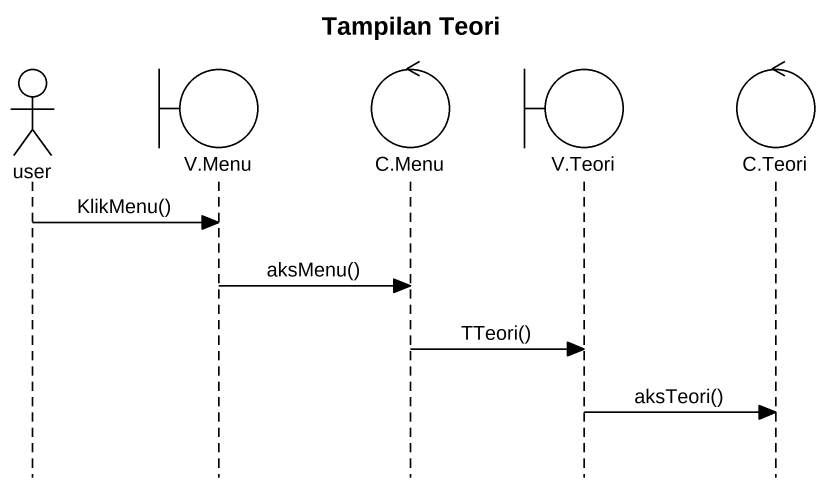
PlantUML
@startuml
title Tampilan Teori
hide footbox
actor user
boundary "V.Menu" as V_Menu
control "C.Menu" as C_Menu
boundary "V.Teori" as V_Teori
control "C.Teori" as C_Teori

user -> V_Menu : KlikMenu()
V_Menu -> C_Menu : aksMenu()
C_Menu -> V_Teori : TTeori()
V_Teori -> C_Teori : aksTeori()
@enduml
